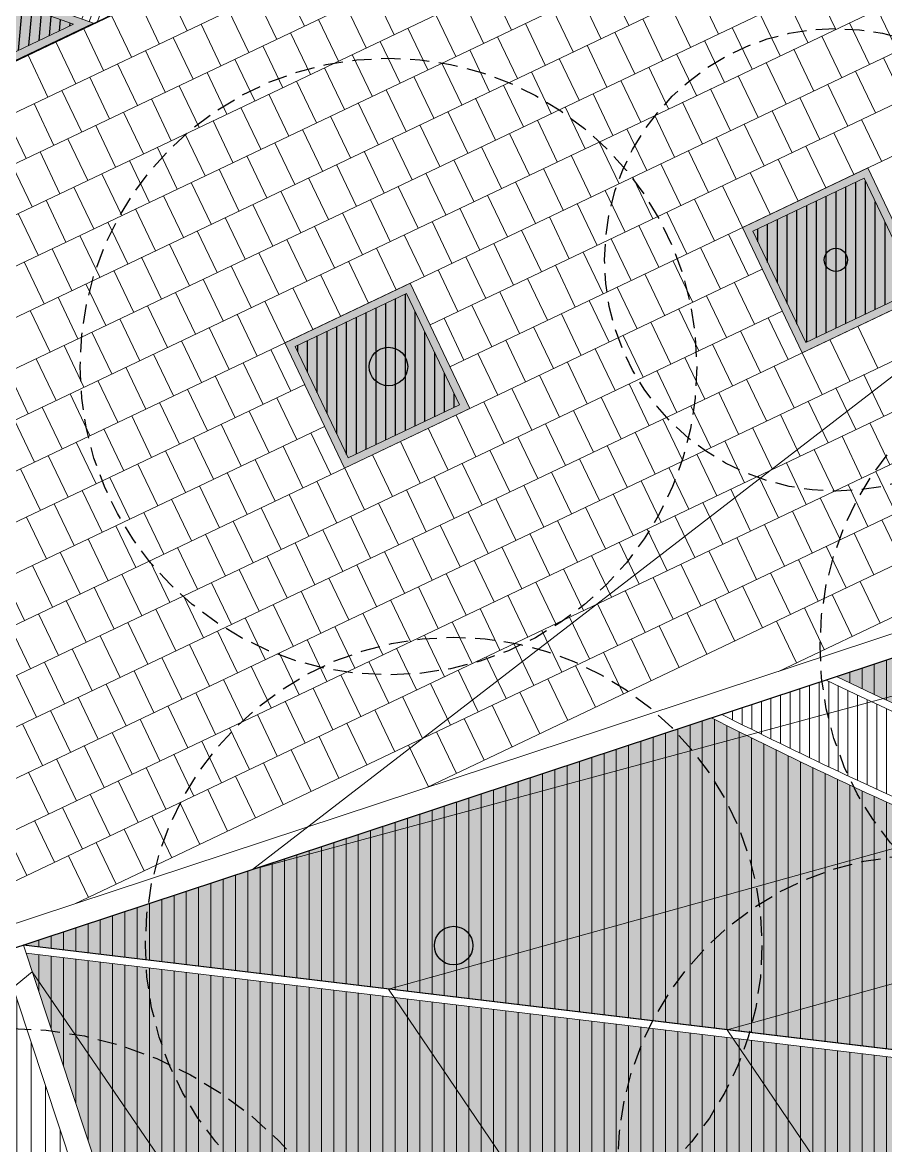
# Model space of a CAD drawing. Header units: metres. Extents: x 678805 to 1359287, y 2747329 to 5497370.
# Drawn here: x 679635.6 to 679646.79, y 2748663.61 to 2748678.18 of the extents above; entities that cross this region are included whole.
import ezdxf
from ezdxf.enums import TextEntityAlignment as Align

# ---------------------------------------------------------------- set-up
doc = ezdxf.new("R2010")
doc.units = ezdxf.units.M
doc.linetypes.add('XREF_MON_SFT_TREES$0$HIDDEN', pattern=[0.375, 0.25, -0.125])
for name, color, linetype in [('00_XREF_MON_HSC_PAVEMENT', 7, 'Continuous'), ('00_XREF_TWQ_SFT_TREES', 7, 'Continuous'), ('XREF_MON_GENERAL_LAYOUT$0$02-L-Edge Line Step -10cm', 6, 'Continuous'), ('XREF_MON_GENERAL_LAYOUT$0$02-L-Plan Change', 8, 'Continuous'), ('XREF_MON_HSC_PAVEMENT$0$03-TR-Tree Pit_Green', 74, 'Continuous'), ('XREF_MON_SFT_TREES$0$SL_TREE_CANOPY', 251, 'XREF_MON_SFT_TREES$0$HIDDEN'), ('XREF_MON_SFT_TREES$0$SL_TREE_TRUNK', 251, 'Continuous')]:
    doc.layers.add(name, color=color, linetype=linetype)
for name, color, linetype, true_color in [('02-L-Waterfeatures 01', 7, 'Continuous', 0x4da6ff), ('XREF_MON_HSC_PAVEMENT$0$03-TR-Tree Pit_White', 7, 'Continuous', 0xfcfcfc), ('XREF_MON_SFT_TREES$0$SL_TREE_ACACIA_ETBAICA', 7, 'Continuous', 0x405700), ('XREF_MON_SFT_TREES$0$SL_TREE_ACACIA_GERRARDII', 7, 'Continuous', 0x4c4c00), ('XREF_MON_SFT_TREES$0$SL_TREE_ACACIA_NILOTICA', 7, 'Continuous', 0x264d00), ('XREF_MON_SFT_TREES$0$SL_TREE_ZIZIPHUS_SPINA', 7, 'Continuous', 0xc6d408)]:
    doc.layers.add(name, color=color, linetype=linetype, true_color=true_color)
for name, color, linetype, lineweight in [('XREF_MON_GENERAL_LAYOUT$0$02-L-Level Curves 0.25-0.75m', 33, 'Continuous', 5), ('XREF_MON_GENERAL_LAYOUT$0$02-L-Level Curves 0.50m', 33, 'Continuous', 5), ('XREF_MON_GENERAL_LAYOUT$0$02-L-Material Change', 251, 'Continuous', 5), ('XREF_MON_GENERAL_LAYOUT$0$04-BK-Tree Pit', 6, 'Continuous', 5), ('XREF_MON_HSC_PAVEMENT$0$02-L-B-Flat Bar', 251, 'Continuous', 5), ('XREF_MON_HSC_PAVEMENT$0$03-TR-Pavement_04_Dry Meadow_', 54, 'Continuous', 5), ('XREF_MON_HSC_PAVEMENT$0$04-BK-Tree Pit', 6, 'Continuous', 5)]:
    doc.layers.add(name, color=color, linetype=linetype, lineweight=lineweight)
for name, color, linetype, lineweight, true_color in [('XREF_MON_HSC_PAVEMENT$0$02-L-Joints-Paviment_07_Precast Concrete Blocks 60X40', 7, 'Continuous', 5, 0x999999), ('XREF_MON_HSC_PAVEMENT$0$03-TR-Pavement_01_Compacted Ground', 7, 'Continuous', 5, 0x5a4f30), ('XREF_MON_HSC_PAVEMENT$0$03-TR-Pavement_02_Sealed Gravel', 7, 'Continuous', 5, 0x38321e), ('XREF_MON_HSC_PAVEMENT$0$03-TR-Pavement_04_Dry Meadow_2', 7, 'Continuous', 5, 0xe2c75d), ('XREF_MON_HSC_PAVEMENT$0$03-TR-Pavement_07_Precast Concrete Blocks 20X10', 7, 'Continuous', 5, 0x999999), ('XREF_MON_HSC_PAVEMENT$0$03-TR-Pavement_07_Precast Concrete Blocks 60X40', 7, 'Continuous', 5, 0x999999)]:
    doc.layers.add(name, color=color, linetype=linetype, lineweight=lineweight, true_color=true_color)
doc.layers.get('XREF_MON_SFT_TREES$0$SL_TREE_ACACIA_ETBAICA').off()
doc.layers.get('XREF_MON_SFT_TREES$0$SL_TREE_ACACIA_GERRARDII').off()
doc.layers.get('XREF_MON_SFT_TREES$0$SL_TREE_ACACIA_NILOTICA').off()
doc.layers.get('XREF_MON_SFT_TREES$0$SL_TREE_ZIZIPHUS_SPINA').off()
doc.styles.add('XREF_MON_GENERAL_LAYOUT$0$Standard', font='arial.ttf')

# ---------------------------------------------------------------- blocks, each defined once
blk = doc.blocks.new('XREF_MON_SFT_TREES$0$Ziziphus_spina_christi')
h = blk.add_hatch()
h.set_pattern_fill('ANSI31', color=256, scale=0.1)
edge = h.paths.add_edge_path()
edge.add_arc((0, 0), 5, 0, 360)
at = {"layer": 'XREF_MON_SFT_TREES$0$SL_TREE_TRUNK'}
h = blk.add_hatch(color=256, dxfattribs=at)
h.dxf.hatch_style = 1
edge = h.paths.add_edge_path()
edge.add_arc((0, 0), 0.25, 0, 360)
at = {"layer": 'XREF_MON_SFT_TREES$0$SL_TREE_CANOPY', "linetype": 'XREF_MON_SFT_TREES$0$HIDDEN'}
blk.add_circle((0, 0), 5, dxfattribs=at)
at = {"layer": 'XREF_MON_SFT_TREES$0$SL_TREE_TRUNK'}
blk.add_circle((0, 0), 0.25, dxfattribs=at)
blk = doc.blocks.new('XREF_MON_SFT_TREES$0$Acacia_nilotica')
h = blk.add_hatch()
h.set_pattern_fill('ANSI31', color=256, scale=0.1)
edge = h.paths.add_edge_path()
edge.add_arc((0, 0), 4, 0, 360)
at = {"layer": 'XREF_MON_SFT_TREES$0$SL_TREE_TRUNK'}
h = blk.add_hatch(color=256, dxfattribs=at)
h.dxf.hatch_style = 1
edge = h.paths.add_edge_path()
edge.add_arc((0, 0), 0.25, 0, 360)
at = {"layer": 'XREF_MON_SFT_TREES$0$SL_TREE_CANOPY', "linetype": 'XREF_MON_SFT_TREES$0$HIDDEN'}
blk.add_circle((0, 0), 4, dxfattribs=at)
at = {"layer": 'XREF_MON_SFT_TREES$0$SL_TREE_TRUNK'}
blk.add_circle((0, 0), 0.25, dxfattribs=at)
blk = doc.blocks.new('XREF_MON_SFT_TREES$0$Acacia_gerrardii')
h = blk.add_hatch()
h.set_pattern_fill('ANSI31', color=256, scale=0.1, style=0)
edge = h.paths.add_edge_path()
edge.add_ellipse((-0.079, 0.137), major_axis=(-2.334, 2.546), ratio=0.760082, start_angle=0, end_angle=360)
at = {"layer": 'XREF_MON_SFT_TREES$0$SL_TREE_TRUNK'}
h = blk.add_hatch(color=256, dxfattribs=at)
h.dxf.hatch_style = 1
edge = h.paths.add_edge_path()
edge.add_arc((0, 0), 0.15, -7.3549, 352.6451)
at = {"layer": 'XREF_MON_SFT_TREES$0$SL_TREE_CANOPY'}
blk.add_ellipse((-0.079, 0.137), major_axis=(-2.334, 2.546), ratio=0.760082, dxfattribs=at)
at = {"layer": 'XREF_MON_SFT_TREES$0$SL_TREE_TRUNK'}
blk.add_circle((0, 0), 0.15, dxfattribs=at)
blk.add_circle((0, 0), 0.15, dxfattribs=at)
blk = doc.blocks.new('XREF_MON_SFT_TREES$0$Acacia etbaica')
h = blk.add_hatch()
h.set_pattern_fill('ANSI31', color=256, scale=0.1)
edge = h.paths.add_edge_path()
edge.add_arc((0, 0), 3, 0, 360)
at = {"layer": 'XREF_MON_SFT_TREES$0$SL_TREE_TRUNK'}
h = blk.add_hatch(color=256, dxfattribs=at)
h.dxf.hatch_style = 1
edge = h.paths.add_edge_path()
edge.add_arc((0, 0), 0.15, 286.4511, 569.1271)
edge.add_arc((0, 0), 0.15, 209.1271, 286.4511)
at = {"layer": 'XREF_MON_SFT_TREES$0$SL_TREE_CANOPY'}
blk.add_circle((0, 0), 3, dxfattribs=at)
at = {"layer": 'XREF_MON_SFT_TREES$0$SL_TREE_TRUNK'}
blk.add_circle((0, 0), 0.15, dxfattribs=at)
blk.add_circle((0, 0), 0.15, dxfattribs=at)
blk = doc.blocks.new('XREF_MON_SFT_TREES$0$Acacia Nilotica D')
h = blk.add_hatch()
h.set_pattern_fill('ANSI31', color=256, scale=0.1)
edge = h.paths.add_edge_path()
edge.add_arc((0, 0), 4, -0.0001, 359.9999)
at = {"layer": 'XREF_MON_SFT_TREES$0$SL_TREE_TRUNK'}
h = blk.add_hatch(color=256, dxfattribs=at)
h.dxf.hatch_style = 1
edge = h.paths.add_edge_path()
edge.add_arc((0, 0), 0.25, 0, 360)
at = {"layer": 'XREF_MON_SFT_TREES$0$SL_TREE_CANOPY', "linetype": 'XREF_MON_SFT_TREES$0$HIDDEN'}
blk.add_circle((0, 0), 4, dxfattribs=at)
at = {"layer": 'XREF_MON_SFT_TREES$0$SL_TREE_TRUNK'}
blk.add_circle((0, 0), 0.25, dxfattribs=at)
blk = doc.blocks.new('XREF_MON_SFT_TREES')
at = {"layer": 'XREF_MON_SFT_TREES$0$SL_TREE_ACACIA_ETBAICA', "rotation": 25.44812939262281}
blk.add_blockref('XREF_MON_SFT_TREES$0$Acacia etbaica', (679646.149, 2748675.101), dxfattribs=at)
at = {"layer": 'XREF_MON_SFT_TREES$0$SL_TREE_ACACIA_GERRARDII', "rotation": 25.44812939262281}
blk.add_blockref('XREF_MON_SFT_TREES$0$Acacia_gerrardii', (679643.942, 2748659.583), dxfattribs=at)
at = {"layer": 'XREF_MON_SFT_TREES$0$SL_TREE_ACACIA_NILOTICA'}
for name, p, rotation in [('XREF_MON_SFT_TREES$0$Acacia_nilotica', (679640.345, 2748673.717), 25.44812939262281), ('XREF_MON_SFT_TREES$0$Acacia Nilotica D', (679649.944, 2748670.083), 25.44819483249446), ('XREF_MON_SFT_TREES$0$Acacia Nilotica D', (679641.191, 2748666.207), 25.44819483249446), ('XREF_MON_SFT_TREES$0$Acacia Nilotica D', (679647.32, 2748663.382), 25.44819483249446)]:
    blk.add_blockref(name, p, dxfattribs=dict(at, rotation=rotation))
at = {"layer": 'XREF_MON_SFT_TREES$0$SL_TREE_ZIZIPHUS_SPINA', "rotation": 25.44812939262281}
blk.add_blockref('XREF_MON_SFT_TREES$0$Ziziphus_spina_christi', (679635.392, 2748660.136), dxfattribs=at)
blk = doc.blocks.new('XREF_MON_HSC_PAVEMENT$0$Escocell Quadrat')
at = {"layer": 'XREF_MON_HSC_PAVEMENT$0$03-TR-Tree Pit_Green'}
h = blk.add_hatch(dxfattribs=at)
h.set_pattern_fill('ANSI31', color=256, scale=0.04, angle=19.5514)
h.set_pattern_definition([(64.551379247, (-1794786.01457, -2189831.7944), (-0.114677314033, 0.0545720958565), [])])
h.paths.add_polyline_path([(-1.159, 0.359), (-2.759, 0.359), (-2.759, -1.241), (-1.159, -1.241)])
at = {"layer": 'XREF_MON_HSC_PAVEMENT$0$03-TR-Tree Pit_White'}
h = blk.add_hatch(color=256, dxfattribs=at)
h.dxf.hatch_style = 1
h.paths.add_polyline_path([(-2.859, 0.459), (-1.059, 0.459), (-1.059, -1.341), (-2.859, -1.341)])
at = {"ltscale": 0.3}
blk.add_lwpolyline([(-2.759, -1.241), (-1.159, -1.241), (-1.159, 0.359), (-2.759, 0.359)], close=True, dxfattribs=at)
blk = doc.blocks.new('XREF_MON_HSC_PAVEMENT$0$Alcorque Parking 8m2')
at = {"layer": 'XREF_MON_HSC_PAVEMENT$0$03-TR-Tree Pit_Green', "ltscale": 0.3}
h = blk.add_hatch(dxfattribs=at)
h.set_pattern_fill('ANSI31', color=256, scale=0.04, angle=40)
h.set_pattern_definition([(85, (-679726.04474, -2748720.75428), (-0.1265167266577, 0.011068779329), [])])
h.paths.add_polyline_path([(-1.079, -0.384), (2.316, 1.231), (-0.189, 2.121)])
at = {"layer": 'XREF_MON_HSC_PAVEMENT$0$03-TR-Tree Pit_White'}
h = blk.add_hatch(color=256, dxfattribs=at)
h.dxf.hatch_style = 1
h.paths.add_polyline_path([(-1.254, -0.578), (2.577, 1.245), (-0.25, 2.249)])
blk = doc.blocks.new('XREF_MON_HSC_PAVEMENT')
at = {"layer": 'XREF_MON_HSC_PAVEMENT$0$03-TR-Pavement_01_Compacted Ground', "linetype": 'Continuous'}
h = blk.add_hatch(dxfattribs=at)
h.set_pattern_fill('ANSI31', color=256, scale=0.059, angle=45)
h.set_pattern_definition([(90, (652974.11672, 2717198.73223), (-0.187325, 0), [])])
h.paths.add_polyline_path([(679627.965, 2748648.126), (679619.306, 2748644.028), (679624.438, 2748633.281), (679643.219, 2748642.218), (679635.325, 2748666.118), (679612.376, 2748658.539), (679613.109, 2748657.004), (679621.777, 2748661.129)])
h.paths.add_polyline_path([(679643.184, 2748627.108), (679645.247, 2748622.773), (679640.913, 2748620.711), (679638.85, 2748625.045)])
h.paths.add_polyline_path([(679649.344, 2748581.128), (679662.013, 2748585.317), (679645.021, 2748636.762), (679626.168, 2748629.658)])
at = {"layer": 'XREF_MON_HSC_PAVEMENT$0$03-TR-Pavement_02_Sealed Gravel', "linetype": 'Continuous'}
h = blk.add_hatch(dxfattribs=at)
h.set_pattern_fill('ANSI31', color=256, scale=0.0393, angle=45)
h.set_pattern_definition([(90, (652974.11672, 2717198.73223), (-0.1247775, 0), [])])
h.paths.add_polyline_path([(679646.022, 2748669.651), (679644.67, 2748669.205, 0.014425), (679647.712, 2748667.774, -0.116155), (679651.949, 2748664.248), (679653.28, 2748664.088, 0.054441), (679651.496, 2748666.282, 0.031969), (679658.656, 2748664.247, 0.148792), (679676.703, 2748665.737, 0.107994), (679674.51, 2748661.536), (679675.514, 2748661.415, -0.179773), (679679.696, 2748667.073), (679679.366, 2748668.069, -0.177292), (679658.868, 2748665.224, -0.059518)])
h.paths.add_polyline_path([(679653.35, 2748663.979), (679652.032, 2748664.137, -0.131963), (679654.297, 2748658.324), (679655.292, 2748658.425, 0.114406)])
h.paths.add_polyline_path([(679681.787, 2748660.56), (679680.096, 2748660.763), (679675.122, 2748658.396, -0.073267), (679675.487, 2748661.318), (679674.484, 2748661.438, 0.078353), (679674.136, 2748657.998), (679674.14, 2748657.929), (679643.207, 2748643.209), (679643.492, 2748642.348)])
h.paths.add_polyline_path([(679698.469, 2748673.191), (679711.922, 2748670.549), (679713.857, 2748671.188), (679698.662, 2748674.173, 0.213675), (679683.401, 2748670.647, -0.03898), (679679.456, 2748668.117), (679679.783, 2748667.129, -0.015466), (679680.319, 2748667.449, 0.035399), (679684.004, 2748669.849, -0.213675)])
at = {"layer": 'XREF_MON_HSC_PAVEMENT$0$03-TR-Pavement_04_Dry Meadow_', "linetype": 'Continuous'}
h = blk.add_hatch(dxfattribs=at)
h.set_pattern_fill('ANSI31', color=256, scale=0.0502, angle=45)
h.paths.add_polyline_path([(679675.614, 2748679.424), (679646.159, 2748669.696, 0.059065), (679658.889, 2748665.322, 0.177439), (679679.335, 2748668.166)])
h.paths.add_polyline_path([(679647.67, 2748667.684, -0.01484), (679644.536, 2748669.16), (679635.61, 2748666.212), (679651.811, 2748664.265, 0.114052)])
h.paths.add_polyline_path([(679651.867, 2748666.046, -0.047808), (679653.409, 2748664.072), (679674.409, 2748661.548, -0.099799), (679676.389, 2748665.507, -0.145707), (679658.635, 2748664.149, -0.03013)])
h.paths.add_polyline_path([(679679.911, 2748660.786), (679675.587, 2748661.306, 0.069752), (679675.219, 2748658.553)])
h.paths.add_polyline_path([(679679.728, 2748666.975, 0.178669), (679675.615, 2748661.403), (679681.816, 2748660.657)])
h.paths.add_polyline_path([(679711.728, 2748670.485), (679698.45, 2748673.093, 0.213675), (679684.065, 2748669.77, -0.035399), (679680.368, 2748667.362, 0.016103), (679679.815, 2748667.031), (679681.925, 2748660.644), (679681.956, 2748660.641), (679682.052, 2748660.686)])
h.paths.add_polyline_path([(679674.037, 2748657.991), (679674.037, 2748657.992, -0.078042), (679674.383, 2748661.45), (679653.478, 2748663.963, -0.114782), (679655.401, 2748658.336), (679654.208, 2748658.215, 0.136089), (679651.895, 2748664.154), (679635.645, 2748666.107), (679643.176, 2748643.305)])
at = {"layer": 'XREF_MON_HSC_PAVEMENT$0$03-TR-Pavement_04_Dry Meadow_2', "ltscale": 2, "transparency": 33554687}
h = blk.add_hatch(dxfattribs=at)
h.set_pattern_fill('AR-CONC', color=256, scale=0.0067, angle=290)
h.paths.add_polyline_path([(679675.614, 2748679.424), (679646.159, 2748669.696, 0.059065), (679658.889, 2748665.322, 0.177439), (679679.335, 2748668.166)])
h.paths.add_polyline_path([(679647.67, 2748667.684, -0.01484), (679644.536, 2748669.16), (679635.61, 2748666.212), (679651.811, 2748664.265, 0.114052)])
h.paths.add_polyline_path([(679651.867, 2748666.046, -0.047808), (679653.409, 2748664.072), (679674.409, 2748661.548, -0.099799), (679676.389, 2748665.507, -0.145707), (679658.635, 2748664.149, -0.03013)])
h.paths.add_polyline_path([(679679.911, 2748660.786), (679675.587, 2748661.306, 0.069752), (679675.219, 2748658.553)])
h.paths.add_polyline_path([(679679.728, 2748666.975, 0.178669), (679675.615, 2748661.403), (679681.816, 2748660.657)])
edge = h.paths.add_edge_path()
edge.add_arc((679694.439, 2748672.417), 3, -193.1437, 16.6989, ccw=False)
edge.add_arc((679694.968, 2748655.369), 18.063, 82.5424, 101.0129, ccw=False)
edge = h.paths.add_edge_path()
edge.add_line((679711.728, 2748670.485), (679698.45, 2748673.093))
edge.add_arc((679694.968, 2748655.369), 18.063, 78.887, 82.5422)
edge.add_arc((679694.968, 2748655.369), 18.063, 82.5422, 127.1322)
edge.add_arc((679665.231, 2748694.644), 31.2, 299.0226, 307.1322, ccw=False)
edge.add_arc((679685.219, 2748658.617), 10, 119.0226, 122.7128)
edge.add_line((679679.815, 2748667.031), (679681.925, 2748660.644))
edge.add_line((679681.925, 2748660.644), (679681.956, 2748660.641))
edge.add_line((679681.956, 2748660.641), (679682.052, 2748660.686))
edge.add_line((679682.052, 2748660.686), (679711.728, 2748670.485))
edge = h.paths.add_edge_path()
edge.add_arc((679652.332, 2748655.963), 3, 51.5648, 408.9175)
edge.add_line((679654.304, 2748658.225), (679655.401, 2748658.336))
edge.add_arc((679642.344, 2748657.015), 13.125, 5.776, 31.9675)
edge.add_line((679653.478, 2748663.963), (679674.383, 2748661.45))
edge.add_arc((679685.219, 2748658.617), 11.2, 165.3481, 183.198)
edge.add_line((679674.037, 2748657.992), (679674.037, 2748657.991))
edge.add_line((679674.037, 2748657.991), (679665.606, 2748653.979))
edge.add_line((679665.606, 2748653.979), (679665.082, 2748655.079))
edge.add_arc((679667.076, 2748655.867), 2.144, 149.0823, 201.5723, ccw=False)
edge.add_arc((679662.639, 2748658.469), 3, 330.0033, 621.2779)
edge.add_arc((679661.859, 2748653.384), 2.144, 29.3291, 81.2779, ccw=False)
edge.add_line((679663.728, 2748654.434), (679664.251, 2748653.334))
edge.add_line((679664.251, 2748653.334), (679643.176, 2748643.305))
edge.add_line((679643.176, 2748643.305), (679635.645, 2748666.107))
edge.add_line((679635.645, 2748666.107), (679651.895, 2748664.154))
edge.add_arc((679642.344, 2748657.015), 11.925, 6.2513, 36.775, ccw=False)
at = {"layer": 'XREF_MON_HSC_PAVEMENT$0$03-TR-Pavement_07_Precast Concrete Blocks 20X10'}
h = blk.add_hatch(dxfattribs=at)
h.set_pattern_fill('ANSI31', color=256, scale=0.0315, angle=25.5)
h.set_pattern_definition([(70.5, (0, 0), (-0.094275932128, 0.033384858509), [])])
h.paths.add_polyline_path([(679608.734, 2748671.996), (679610.533, 2748668.217), (679613.436, 2748667.186), (679617.336, 2748669.041), (679618.34, 2748671.868), (679621.167, 2748670.864), (679625.012, 2748672.694), (679626.016, 2748675.521), (679628.843, 2748674.517), (679632.688, 2748676.347), (679633.692, 2748679.174), (679636.52, 2748678.17), (679640.357, 2748679.996), (679641.368, 2748682.826), (679644.195, 2748681.823), (679648.039, 2748683.652), (679649.01, 2748686.385), (679649.043, 2748686.478), (679651.87, 2748685.474), (679655.715, 2748687.304), (679656.718, 2748690.131), (679659.546, 2748689.127), (679663.39, 2748690.957), (679664.394, 2748693.783), (679667.221, 2748692.78), (679671.065, 2748694.609), (679672.035, 2748697.341), (679674.896, 2748696.432), (679678.74, 2748698.261), (679679.745, 2748701.088), (679682.572, 2748700.084), (679686.415, 2748701.913), (679687.445, 2748704.817), (679685.646, 2748708.596)])
at = {"layer": 'XREF_MON_HSC_PAVEMENT$0$02-L-B-Flat Bar'}
blk.add_lwpolyline([(679613.436, 2748667.186), (679686.413, 2748701.912)], dxfattribs=at)
at = {"layer": 'XREF_MON_HSC_PAVEMENT$0$02-L-Joints-Paviment_07_Precast Concrete Blocks 60X40'}
for points in [[(679638.997, 2748678.674), (679639.256, 2748678.133)], [(679643.204, 2748678.683), (679643.463, 2748678.142)], [(679637.475, 2748678.614), (679637.733, 2748678.073)], [(679640.159, 2748678.563), (679640.418, 2748678.021)], [(679641.682, 2748678.623), (679641.94, 2748678.081)], [(679644.366, 2748678.571), (679644.625, 2748678.03)], [(679645.889, 2748678.631), (679646.147, 2748678.09)], [(679637.114, 2748678.442), (679637.372, 2748677.901)], [(679638.636, 2748678.503), (679638.895, 2748677.961)], [(679639.798, 2748678.391), (679640.056, 2748677.849)], [(679641.321, 2748678.451), (679641.579, 2748677.91)], [(679642.843, 2748678.511), (679643.102, 2748677.97)], [(679644.005, 2748678.399), (679644.263, 2748677.858)], [(679645.528, 2748678.46), (679645.786, 2748677.918)], [(679636.752, 2748678.271), (679637.011, 2748677.729)], [(679638.275, 2748678.331), (679638.534, 2748677.789)], [(679640.959, 2748678.279), (679641.218, 2748677.738)], [(679642.482, 2748678.339), (679642.741, 2748677.798)], [(679643.644, 2748678.228), (679643.902, 2748677.686)], [(679645.166, 2748678.288), (679645.425, 2748677.746)], [(679646.689, 2748678.348), (679646.948, 2748677.806)], [(679636.391, 2748678.099), (679636.65, 2748677.557)], [(679637.914, 2748678.159), (679638.172, 2748677.617)], [(679639.437, 2748678.219), (679639.695, 2748677.678)], [(679640.598, 2748678.107), (679640.857, 2748677.566)], [(679642.121, 2748678.167), (679642.379, 2748677.626)], [(679644.805, 2748678.116), (679645.064, 2748677.574)], [(679646.328, 2748678.176), (679646.586, 2748677.634)], [(679637.553, 2748677.987), (679637.811, 2748677.446)], [(679639.075, 2748678.047), (679639.334, 2748677.506)], [(679640.237, 2748677.935), (679640.496, 2748677.394)], [(679641.76, 2748677.995), (679642.018, 2748677.454)], [(679643.282, 2748678.056), (679643.541, 2748677.514)], [(679644.444, 2748677.944), (679644.703, 2748677.402)], [(679645.967, 2748678.004), (679646.225, 2748677.463)], [(679636.03, 2748677.927), (679636.289, 2748677.385)], [(679637.192, 2748677.815), (679637.45, 2748677.274)], [(679638.714, 2748677.875), (679638.973, 2748677.334)], [(679641.399, 2748677.824), (679641.657, 2748677.282)], [(679642.921, 2748677.884), (679643.18, 2748677.342)], [(679645.606, 2748677.832), (679645.864, 2748677.291)], [(679635.669, 2748677.755), (679635.927, 2748677.213)], [(679636.83, 2748677.643), (679637.089, 2748677.102)], [(679638.353, 2748677.703), (679638.612, 2748677.162)], [(679639.876, 2748677.763), (679640.134, 2748677.222)], [(679641.037, 2748677.652), (679641.296, 2748677.11)], [(679642.56, 2748677.712), (679642.819, 2748677.17)], [(679644.083, 2748677.772), (679644.341, 2748677.231)], [(679645.244, 2748677.66), (679645.503, 2748677.119)], [(679646.767, 2748677.72), (679647.026, 2748677.179)], [(679637.992, 2748677.531), (679638.25, 2748676.99)], [(679639.515, 2748677.592), (679639.773, 2748677.05)], [(679642.199, 2748677.54), (679642.457, 2748676.999)], [(679643.722, 2748677.6), (679643.98, 2748677.059)], [(679646.406, 2748677.549), (679646.664, 2748677.007)], [(679636.469, 2748677.471), (679636.728, 2748676.93)], [(679637.631, 2748677.36), (679637.889, 2748676.818)], [(679639.153, 2748677.42), (679639.412, 2748676.878)], [(679640.676, 2748677.48), (679640.935, 2748676.938)], [(679641.838, 2748677.368), (679642.096, 2748676.827)], [(679643.36, 2748677.428), (679643.619, 2748676.887)], [(679644.883, 2748677.488), (679645.142, 2748676.947)], [(679646.045, 2748677.377), (679646.303, 2748676.835)], [(679636.108, 2748677.299), (679636.367, 2748676.758)], [(679638.792, 2748677.248), (679639.051, 2748676.706)], [(679640.315, 2748677.308), (679640.574, 2748676.767)], [(679642.999, 2748677.256), (679643.258, 2748676.715)], [(679644.522, 2748677.317), (679644.781, 2748676.775)], [(679645.683, 2748677.205), (679645.942, 2748676.663)], [(679635.747, 2748677.128), (679636.005, 2748676.586)], [(679637.27, 2748677.188), (679637.528, 2748676.646)], [(679638.431, 2748677.076), (679638.69, 2748676.535)], [(679639.954, 2748677.136), (679640.212, 2748676.595)], [(679641.476, 2748677.196), (679641.735, 2748676.655)], [(679642.638, 2748677.085), (679642.897, 2748676.543)], [(679644.161, 2748677.145), (679644.419, 2748676.603)], [(679635.386, 2748676.956), (679635.644, 2748676.414)], [(679636.908, 2748677.016), (679637.167, 2748676.474)], [(679639.593, 2748676.964), (679639.851, 2748676.423)], [(679641.115, 2748677.024), (679641.374, 2748676.483)], [(679643.8, 2748676.973), (679644.058, 2748676.431)], [(679645.322, 2748677.033), (679645.581, 2748676.491)], [(679646.484, 2748676.921), (679646.742, 2748676.38)], [(679636.547, 2748676.844), (679636.806, 2748676.303)], [(679638.07, 2748676.904), (679638.328, 2748676.363)], [(679639.231, 2748676.792), (679639.49, 2748676.251)], [(679640.754, 2748676.852), (679641.013, 2748676.311)], [(679642.277, 2748676.913), (679642.535, 2748676.371)], [(679643.438, 2748676.801), (679643.697, 2748676.259)], [(679644.961, 2748676.861), (679645.22, 2748676.32)], [(679636.186, 2748676.672), (679636.444, 2748676.131)], [(679637.709, 2748676.732), (679637.967, 2748676.191)], [(679640.393, 2748676.681), (679640.651, 2748676.139)], [(679641.916, 2748676.741), (679642.174, 2748676.199)], [(679643.077, 2748676.629), (679643.336, 2748676.088)], [(679644.6, 2748676.689), (679644.858, 2748676.148)], [(679646.123, 2748676.749), (679646.381, 2748676.208)], [(679635.825, 2748676.5), (679636.083, 2748675.959)], [(679637.347, 2748676.56), (679637.606, 2748676.019)], [(679638.87, 2748676.62), (679639.129, 2748676.079)], [(679640.032, 2748676.509), (679640.29, 2748675.967)], [(679641.554, 2748676.569), (679641.813, 2748676.027)], [(679644.239, 2748676.517), (679644.497, 2748675.976)], [(679645.761, 2748676.577), (679646.02, 2748676.036)], [(679636.986, 2748676.388), (679637.245, 2748675.847)], [(679638.509, 2748676.449), (679638.768, 2748675.907)], [(679639.671, 2748676.337), (679639.929, 2748675.795)], [(679641.193, 2748676.397), (679641.452, 2748675.856)], [(679642.716, 2748676.457), (679642.975, 2748675.916)], [(679643.878, 2748676.345), (679644.136, 2748675.804)], [(679645.4, 2748676.406), (679645.659, 2748675.864)], [(679635.464, 2748676.328), (679635.722, 2748675.787)], [(679636.625, 2748676.217), (679636.884, 2748675.675)], [(679638.148, 2748676.277), (679638.406, 2748675.735)], [(679640.832, 2748676.225), (679641.091, 2748675.684)], [(679642.355, 2748676.285), (679642.613, 2748675.744)], [(679645.039, 2748676.234), (679645.298, 2748675.692)], [(679636.264, 2748676.045), (679636.522, 2748675.503)], [(679637.787, 2748676.105), (679638.045, 2748675.563)], [(679639.309, 2748676.165), (679639.568, 2748675.624)], [(679640.471, 2748676.053), (679640.729, 2748675.512)], [(679641.994, 2748676.113), (679642.252, 2748675.572)], [(679643.516, 2748676.174), (679643.775, 2748675.632)], [(679644.678, 2748676.062), (679644.936, 2748675.52)], [(679637.425, 2748675.933), (679637.684, 2748675.392)], [(679638.948, 2748675.993), (679639.207, 2748675.452)], [(679641.632, 2748675.941), (679641.891, 2748675.4)], [(679643.155, 2748676.002), (679643.414, 2748675.46)], [(679635.903, 2748675.873), (679636.161, 2748675.331)], [(679637.064, 2748675.761), (679637.323, 2748675.22)], [(679638.587, 2748675.821), (679638.846, 2748675.28)], [(679640.11, 2748675.881), (679640.368, 2748675.34)], [(679641.271, 2748675.77), (679641.53, 2748675.228)], [(679642.794, 2748675.83), (679643.053, 2748675.288)], [(679644.317, 2748675.89), (679644.575, 2748675.348)], [(679635.542, 2748675.701), (679635.8, 2748675.16)], [(679638.226, 2748675.649), (679638.484, 2748675.108)], [(679639.749, 2748675.709), (679640.007, 2748675.168)], [(679642.433, 2748675.658), (679642.691, 2748675.116)], [(679643.956, 2748675.718), (679644.214, 2748675.177)], [(679636.703, 2748675.589), (679636.962, 2748675.048)], [(679637.865, 2748675.477), (679638.123, 2748674.936)], [(679639.387, 2748675.538), (679639.646, 2748674.996)], [(679640.91, 2748675.598), (679641.169, 2748675.056)], [(679642.072, 2748675.486), (679642.33, 2748674.945)], [(679643.594, 2748675.546), (679643.853, 2748675.005)], [(679636.342, 2748675.417), (679636.6, 2748674.876)], [(679639.026, 2748675.366), (679639.285, 2748674.824)], [(679640.549, 2748675.426), (679640.807, 2748674.884)], [(679641.71, 2748675.314), (679641.969, 2748674.773)], [(679643.233, 2748675.374), (679643.492, 2748674.833)], [(679644.756, 2748675.434), (679645.014, 2748674.893)], [(679635.981, 2748675.245), (679636.239, 2748674.704)], [(679637.503, 2748675.306), (679637.762, 2748674.764)], [(679638.665, 2748675.194), (679638.924, 2748674.652)], [(679640.188, 2748675.254), (679640.446, 2748674.713)], [(679642.872, 2748675.202), (679643.13, 2748674.661)], [(679644.395, 2748675.263), (679644.653, 2748674.721)], [(679635.619, 2748675.074), (679635.878, 2748674.532)], [(679637.142, 2748675.134), (679637.401, 2748674.592)], [(679638.304, 2748675.022), (679638.562, 2748674.481)], [(679639.826, 2748675.082), (679640.085, 2748674.541)], [(679641.349, 2748675.142), (679641.608, 2748674.601)], [(679642.511, 2748675.031), (679642.769, 2748674.489)], [(679644.033, 2748675.091), (679644.292, 2748674.549)], [(679636.781, 2748674.962), (679637.04, 2748674.42)], [(679639.465, 2748674.91), (679639.724, 2748674.369)], [(679640.988, 2748674.97), (679641.247, 2748674.429)], [(679643.672, 2748674.919), (679643.931, 2748674.377)], [(679636.42, 2748674.79), (679636.678, 2748674.249)], [(679637.943, 2748674.85), (679638.201, 2748674.309)], [(679639.104, 2748674.738), (679639.363, 2748674.197)], [(679642.15, 2748674.859), (679642.408, 2748674.317)], [(679643.311, 2748674.747), (679643.57, 2748674.205)], [(679644.834, 2748674.807), (679645.092, 2748674.266)], [(679636.059, 2748674.618), (679636.317, 2748674.077)], [(679637.581, 2748674.678), (679637.84, 2748674.137)], [(679641.788, 2748674.687), (679642.047, 2748674.145)], [(679644.473, 2748674.635), (679644.731, 2748674.094)], [(679635.697, 2748674.446), (679635.956, 2748673.905)], [(679637.22, 2748674.506), (679637.479, 2748673.965)], [(679638.743, 2748674.566), (679639.001, 2748674.025)], [(679641.427, 2748674.515), (679641.686, 2748673.973)], [(679642.95, 2748674.575), (679643.208, 2748674.034)], [(679644.111, 2748674.463), (679644.37, 2748673.922)], [(679636.859, 2748674.334), (679637.118, 2748673.793)], [(679638.382, 2748674.395), (679638.64, 2748673.853)], [(679641.066, 2748674.343), (679641.325, 2748673.802)], [(679642.589, 2748674.403), (679642.847, 2748673.862)], [(679643.75, 2748674.291), (679644.009, 2748673.75)], [(679645.273, 2748674.351), (679645.532, 2748673.81)], [(679636.498, 2748674.163), (679636.756, 2748673.621)], [(679638.021, 2748674.223), (679638.279, 2748673.681)], [(679642.228, 2748674.231), (679642.486, 2748673.69)], [(679644.912, 2748674.179), (679645.171, 2748673.638)], [(679646.435, 2748674.239), (679646.693, 2748673.698)], [(679637.659, 2748674.051), (679637.918, 2748673.509)], [(679641.866, 2748674.059), (679642.125, 2748673.518)], [(679643.389, 2748674.12), (679643.648, 2748673.578)], [(679644.551, 2748674.007), (679644.809, 2748673.466)], [(679646.073, 2748674.068), (679646.332, 2748673.526)], [(679636.137, 2748673.991), (679636.395, 2748673.449)], [(679637.298, 2748673.879), (679637.557, 2748673.338)], [(679638.821, 2748673.939), (679639.079, 2748673.398)], [(679641.505, 2748673.888), (679641.764, 2748673.346)], [(679643.028, 2748673.948), (679643.286, 2748673.406)], [(679645.712, 2748673.896), (679645.971, 2748673.354)], [(679635.775, 2748673.819), (679636.034, 2748673.277)], [(679638.46, 2748673.767), (679638.718, 2748673.226)], [(679642.667, 2748673.776), (679642.925, 2748673.234)], [(679644.19, 2748673.836), (679644.448, 2748673.294)], [(679645.351, 2748673.724), (679645.61, 2748673.182)], [(679635.414, 2748673.647), (679635.673, 2748673.106)], [(679636.937, 2748673.707), (679637.196, 2748673.166)], [(679638.098, 2748673.595), (679638.357, 2748673.054)], [(679642.305, 2748673.604), (679642.564, 2748673.062)], [(679643.828, 2748673.664), (679644.087, 2748673.122)], [(679646.513, 2748673.612), (679646.771, 2748673.071)], [(679636.576, 2748673.535), (679636.834, 2748672.994)], [(679637.737, 2748673.423), (679637.996, 2748672.882)], [(679641.944, 2748673.432), (679642.203, 2748672.891)], [(679643.467, 2748673.492), (679643.726, 2748672.95)], [(679644.99, 2748673.552), (679645.248, 2748673.011)], [(679646.151, 2748673.44), (679646.41, 2748672.899)], [(679636.215, 2748673.363), (679636.473, 2748672.822)], [(679638.899, 2748673.312), (679639.157, 2748672.77)], [(679643.106, 2748673.32), (679643.365, 2748672.779)], [(679644.629, 2748673.38), (679644.887, 2748672.839)], [(679635.853, 2748673.191), (679636.112, 2748672.65)], [(679637.376, 2748673.252), (679637.635, 2748672.71)], [(679638.538, 2748673.14), (679638.796, 2748672.598)], [(679641.583, 2748673.26), (679641.842, 2748672.719)], [(679642.745, 2748673.148), (679643.003, 2748672.607)], [(679644.268, 2748673.208), (679644.526, 2748672.667)], [(679645.79, 2748673.268), (679646.049, 2748672.727)], [(679635.492, 2748673.02), (679635.751, 2748672.478)], [(679637.015, 2748673.08), (679637.273, 2748672.538)], [(679641.222, 2748673.088), (679641.48, 2748672.547)], [(679643.906, 2748673.036), (679644.165, 2748672.495)], [(679645.429, 2748673.096), (679645.688, 2748672.555)], [(679646.591, 2748672.985), (679646.849, 2748672.443)], [(679636.654, 2748672.908), (679636.912, 2748672.366)], [(679638.176, 2748672.968), (679638.435, 2748672.427)], [(679639.338, 2748672.856), (679639.597, 2748672.315)], [(679640.861, 2748672.916), (679641.119, 2748672.375)], [(679642.384, 2748672.976), (679642.642, 2748672.435)], [(679643.545, 2748672.864), (679643.804, 2748672.323)], [(679645.068, 2748672.925), (679645.326, 2748672.383)], [(679636.293, 2748672.736), (679636.551, 2748672.195)], [(679637.815, 2748672.796), (679638.074, 2748672.255)], [(679640.5, 2748672.745), (679640.758, 2748672.203)], [(679642.022, 2748672.804), (679642.281, 2748672.263)], [(679643.184, 2748672.693), (679643.443, 2748672.151)], [(679644.707, 2748672.753), (679644.965, 2748672.211)], [(679646.229, 2748672.813), (679646.488, 2748672.271)], [(679635.931, 2748672.564), (679636.19, 2748672.023)], [(679637.454, 2748672.624), (679637.713, 2748672.083)], [(679638.977, 2748672.684), (679639.235, 2748672.143)], [(679640.138, 2748672.573), (679640.397, 2748672.031)], [(679641.661, 2748672.632), (679641.92, 2748672.091)], [(679644.345, 2748672.581), (679644.604, 2748672.039)], [(679645.868, 2748672.641), (679646.127, 2748672.1)], [(679637.093, 2748672.452), (679637.351, 2748671.911)], [(679638.616, 2748672.512), (679638.874, 2748671.971)], [(679639.777, 2748672.401), (679640.036, 2748671.859)], [(679641.3, 2748672.461), (679641.559, 2748671.919)], [(679642.823, 2748672.521), (679643.081, 2748671.979)], [(679643.984, 2748672.409), (679644.243, 2748671.868)], [(679645.507, 2748672.469), (679645.766, 2748671.928)], [(679635.57, 2748672.392), (679635.829, 2748671.851)], [(679636.732, 2748672.28), (679636.99, 2748671.739)], [(679638.254, 2748672.341), (679638.513, 2748671.799)], [(679640.939, 2748672.289), (679641.197, 2748671.747)], [(679642.462, 2748672.349), (679642.72, 2748671.807)], [(679645.146, 2748672.297), (679645.404, 2748671.756)], [(679646.668, 2748672.357), (679646.927, 2748671.816)], [(679636.371, 2748672.109), (679636.629, 2748671.567)], [(679637.893, 2748672.169), (679638.152, 2748671.627)], [(679639.416, 2748672.229), (679639.675, 2748671.687)], [(679640.578, 2748672.117), (679640.836, 2748671.575)], [(679642.1, 2748672.177), (679642.359, 2748671.636)], [(679643.623, 2748672.237), (679643.882, 2748671.696)], [(679644.785, 2748672.125), (679645.043, 2748671.584)], [(679646.307, 2748672.186), (679646.566, 2748671.644)], [(679637.532, 2748671.997), (679637.791, 2748671.455)], [(679639.055, 2748672.057), (679639.313, 2748671.516)], [(679641.739, 2748672.005), (679641.998, 2748671.464)], [(679643.262, 2748672.065), (679643.52, 2748671.524)], [(679645.946, 2748672.014), (679646.205, 2748671.472)], [(679636.009, 2748671.937), (679636.268, 2748671.395)], [(679637.171, 2748671.825), (679637.429, 2748671.284)], [(679638.694, 2748671.885), (679638.952, 2748671.344)], [(679640.216, 2748671.945), (679640.475, 2748671.404)], [(679641.378, 2748671.833), (679641.637, 2748671.292)], [(679642.901, 2748671.893), (679643.159, 2748671.352)], [(679644.423, 2748671.954), (679644.682, 2748671.412)], [(679645.585, 2748671.842), (679645.843, 2748671.3)], [(679635.648, 2748671.765), (679635.907, 2748671.223)], [(679638.332, 2748671.713), (679638.591, 2748671.172)], [(679639.855, 2748671.773), (679640.114, 2748671.232)], [(679642.54, 2748671.721), (679642.798, 2748671.18)], [(679644.062, 2748671.782), (679644.321, 2748671.24)], [(679645.224, 2748671.67), (679645.482, 2748671.129)], [(679646.746, 2748671.73), (679647.005, 2748671.189)], [(679636.81, 2748671.653), (679637.068, 2748671.112)], [(679637.971, 2748671.541), (679638.23, 2748671)], [(679639.494, 2748671.601), (679639.753, 2748671.06)], [(679641.017, 2748671.661), (679641.275, 2748671.12)], [(679642.178, 2748671.55), (679642.437, 2748671.008)], [(679643.701, 2748671.61), (679643.96, 2748671.068)], [(679646.385, 2748671.558), (679646.644, 2748671.017)], [(679636.448, 2748671.481), (679636.707, 2748670.94)], [(679639.133, 2748671.429), (679639.391, 2748670.888)], [(679640.656, 2748671.489), (679640.914, 2748670.948)], [(679641.817, 2748671.378), (679642.076, 2748670.836)], [(679643.34, 2748671.438), (679643.598, 2748670.896)], [(679644.863, 2748671.498), (679645.121, 2748670.957)], [(679646.024, 2748671.386), (679646.283, 2748670.845)], [(679636.087, 2748671.309), (679636.346, 2748670.768)], [(679637.61, 2748671.369), (679637.869, 2748670.828)], [(679638.772, 2748671.257), (679639.03, 2748670.716)], [(679640.294, 2748671.318), (679640.553, 2748670.776)], [(679642.979, 2748671.266), (679643.237, 2748670.725)], [(679644.501, 2748671.326), (679644.76, 2748670.785)], [(679635.726, 2748671.137), (679635.985, 2748670.596)], [(679637.249, 2748671.198), (679637.507, 2748670.656)], [(679639.933, 2748671.146), (679640.192, 2748670.604)], [(679641.456, 2748671.206), (679641.715, 2748670.664)], [(679642.617, 2748671.094), (679642.876, 2748670.553)], [(679644.14, 2748671.154), (679644.399, 2748670.613)], [(679645.663, 2748671.214), (679645.921, 2748670.673)], [(679635.365, 2748670.966), (679635.623, 2748670.424)], [(679636.888, 2748671.026), (679637.146, 2748670.484)], [(679638.41, 2748671.086), (679638.669, 2748670.544)], [(679639.572, 2748670.974), (679639.831, 2748670.432)], [(679641.095, 2748671.034), (679641.353, 2748670.493)], [(679643.779, 2748670.982), (679644.038, 2748670.441)], [(679645.302, 2748671.043), (679645.56, 2748670.501)], [(679636.526, 2748670.854), (679636.785, 2748670.312)], [(679638.049, 2748670.914), (679638.308, 2748670.372)], [(679639.211, 2748670.802), (679639.469, 2748670.261)], [(679640.734, 2748670.862), (679640.992, 2748670.321)], [(679642.256, 2748670.922), (679642.515, 2748670.381)], [(679643.418, 2748670.811), (679643.676, 2748670.269)], [(679644.94, 2748670.871), (679645.199, 2748670.329)], [(679646.463, 2748670.931), (679646.722, 2748670.389)], [(679636.165, 2748670.682), (679636.424, 2748670.141)], [(679637.688, 2748670.742), (679637.947, 2748670.2)], [(679640.372, 2748670.69), (679640.631, 2748670.149)], [(679641.895, 2748670.75), (679642.154, 2748670.209)], [(679644.579, 2748670.699), (679644.838, 2748670.157)], [(679646.102, 2748670.759), (679646.361, 2748670.218)], [(679635.804, 2748670.51), (679636.063, 2748669.969)], [(679637.327, 2748670.57), (679637.585, 2748670.029)], [(679638.85, 2748670.63), (679639.108, 2748670.089)], [(679640.011, 2748670.518), (679640.27, 2748669.977)], [(679641.534, 2748670.579), (679641.792, 2748670.037)], [(679643.057, 2748670.639), (679643.315, 2748670.097)], [(679644.218, 2748670.527), (679644.477, 2748669.986)], [(679645.741, 2748670.587), (679645.999, 2748670.046)], [(679636.966, 2748670.398), (679637.224, 2748669.857)], [(679638.488, 2748670.458), (679638.747, 2748669.917)], [(679641.173, 2748670.407), (679641.431, 2748669.865)], [(679642.695, 2748670.467), (679642.954, 2748669.925)], [(679645.38, 2748670.415), (679645.638, 2748669.874)], [(679635.443, 2748670.338), (679635.701, 2748669.797)], [(679636.605, 2748670.226), (679636.863, 2748669.685)], [(679638.127, 2748670.286), (679638.386, 2748669.745)], [(679639.65, 2748670.346), (679639.909, 2748669.805)], [(679640.811, 2748670.235), (679641.07, 2748669.693)], [(679642.334, 2748670.295), (679642.593, 2748669.754)], [(679643.857, 2748670.355), (679644.115, 2748669.814)], [(679637.766, 2748670.114), (679638.025, 2748669.573)], [(679639.289, 2748670.175), (679639.547, 2748669.633)], [(679641.973, 2748670.123), (679642.232, 2748669.582)], [(679643.496, 2748670.183), (679643.754, 2748669.642)], [(679636.243, 2748670.054), (679636.502, 2748669.513)], [(679637.405, 2748669.943), (679637.663, 2748669.401)], [(679638.928, 2748670.003), (679639.186, 2748669.461)], [(679640.45, 2748670.063), (679640.709, 2748669.522)], [(679641.612, 2748669.951), (679641.87, 2748669.41)], [(679643.135, 2748670.011), (679643.393, 2748669.47)], [(679635.882, 2748669.882), (679636.141, 2748669.341)], [(679638.566, 2748669.831), (679638.825, 2748669.289)], [(679640.089, 2748669.891), (679640.348, 2748669.35)], [(679641.251, 2748669.779), (679641.509, 2748669.238)], [(679642.773, 2748669.84), (679643.032, 2748669.298)], [(679635.521, 2748669.711), (679635.78, 2748669.169)], [(679637.044, 2748669.771), (679637.302, 2748669.229)], [(679638.205, 2748669.659), (679638.464, 2748669.118)], [(679639.728, 2748669.719), (679639.986, 2748669.178)], [(679642.412, 2748669.668), (679642.671, 2748669.126)], [(679636.682, 2748669.599), (679636.941, 2748669.057)], [(679637.844, 2748669.487), (679638.103, 2748668.946)], [(679639.367, 2748669.547), (679639.625, 2748669.006)], [(679640.889, 2748669.608), (679641.148, 2748669.066)], [(679642.051, 2748669.496), (679642.31, 2748668.954)], [(679636.321, 2748669.427), (679636.58, 2748668.886)], [(679639.006, 2748669.375), (679639.264, 2748668.834)], [(679640.528, 2748669.436), (679640.787, 2748668.894)], [(679635.96, 2748669.255), (679636.219, 2748668.714)], [(679637.483, 2748669.315), (679637.741, 2748668.774)], [(679638.644, 2748669.204), (679638.903, 2748668.662)], [(679640.167, 2748669.264), (679640.426, 2748668.722)], [(679641.69, 2748669.324), (679641.948, 2748668.782)], [(679635.599, 2748669.083), (679635.857, 2748668.542)], [(679637.122, 2748669.143), (679637.38, 2748668.602)], [(679639.806, 2748669.092), (679640.064, 2748668.55)], [(679641.329, 2748669.152), (679641.587, 2748668.611)], [(679636.76, 2748668.972), (679637.019, 2748668.43)], [(679638.283, 2748669.032), (679638.542, 2748668.49)], [(679639.445, 2748668.92), (679639.703, 2748668.379)], [(679640.967, 2748668.98), (679641.226, 2748668.439)], [(679636.399, 2748668.8), (679636.658, 2748668.258)], [(679637.922, 2748668.86), (679638.181, 2748668.318)], [(679640.606, 2748668.808), (679640.865, 2748668.267)], [(679636.038, 2748668.628), (679636.297, 2748668.086)], [(679637.561, 2748668.688), (679637.819, 2748668.147)], [(679639.083, 2748668.748), (679639.342, 2748668.207)], [(679637.2, 2748668.516), (679637.458, 2748667.975)], [(679638.722, 2748668.576), (679638.981, 2748668.035)], [(679635.677, 2748668.456), (679635.935, 2748667.914)], [(679636.838, 2748668.344), (679637.097, 2748667.803)], [(679638.361, 2748668.404), (679638.62, 2748667.863)], [(679638, 2748668.233), (679638.258, 2748667.691)], [(679636.477, 2748668.172), (679636.736, 2748667.631)], [(679637.639, 2748668.061), (679637.897, 2748667.519)], [(679636.116, 2748668), (679636.375, 2748667.459)], [(679637.277, 2748667.889), (679637.536, 2748667.347)], [(679635.755, 2748667.829), (679636.013, 2748667.287)], [(679635.394, 2748667.657), (679635.652, 2748667.115)], [(679636.916, 2748667.717), (679637.175, 2748667.175)], [(679636.555, 2748667.545), (679636.814, 2748667.004)], [(679636.194, 2748667.373), (679636.452, 2748666.832)]]:
    blk.add_lwpolyline(points, dxfattribs=at)
at = {"layer": 'XREF_MON_HSC_PAVEMENT$0$03-TR-Pavement_07_Precast Concrete Blocks 60X40'}
for p, q in [((679602.439, 2748661.942), (679961.734, 2748832.918)), ((679602.698, 2748661.401), (679961.992, 2748832.376)), ((679602.956, 2748660.859), (679962.25, 2748831.835)), ((679603.215, 2748660.318), (679962.509, 2748831.293)), ((679603.474, 2748659.776), (679962.768, 2748830.752)), ((679603.732, 2748659.235), (679963.026, 2748830.21)), ((679603.991, 2748658.694), (679732.011, 2748719.614)), ((679629.999, 2748666.419), (679673.135, 2748686.946)), ((679622.587, 2748662.227), (679673.325, 2748686.371)), ((679604.249, 2748658.152), (679662.942, 2748686.082)), ((679627.151, 2748663.734), (679673.514, 2748685.797)), ((679631.714, 2748665.242), (679673.703, 2748685.223)), ((679614.44, 2748662.337), (679656.518, 2748682.361)), ((679636.278, 2748666.749), (679668.959, 2748682.3)), ((679640.885, 2748674.257), (679656.776, 2748681.819)), ((679641.142, 2748673.715), (679650.354, 2748678.098)), ((679605.284, 2748655.986), (679645.194, 2748674.979)), ((679629.741, 2748666.96), (679645.452, 2748674.437)), ((679640.842, 2748668.256), (679652.965, 2748674.025)), ((679614.698, 2748661.795), (679639.259, 2748673.483)), ((679645.406, 2748669.763), (679653.223, 2748673.483)), ((679605.025, 2748656.528), (679639.517, 2748672.941))]:
    blk.add_line(p, q, dxfattribs=at)
at = {"layer": 'XREF_MON_HSC_PAVEMENT$0$04-BK-Tree Pit'}
blk.add_blockref('XREF_MON_HSC_PAVEMENT$0$Alcorque Parking 8m2', (679633.941, 2748676.925), dxfattribs=at)
at = {"layer": 'XREF_MON_HSC_PAVEMENT$0$04-BK-Tree Pit', "rotation": 25.44862075299672}
for p in [(679647.716, 2748676.334), (679641.781, 2748674.839)]:
    blk.add_blockref('XREF_MON_HSC_PAVEMENT$0$Escocell Quadrat', p, dxfattribs=at)
blk = doc.blocks.new('XREF_MON_GENERAL_LAYOUT$0$Escocell Quadrat')
at = {"ltscale": 0.3}
blk.add_lwpolyline([(-2.759, -1.241), (-1.159, -1.241), (-1.159, 0.359), (-2.759, 0.359)], close=True, dxfattribs=at)
at = {"layer": 'XREF_MON_GENERAL_LAYOUT$0$02-L-Material Change', "ltscale": 0.3}
blk.add_lwpolyline([(-2.859, -1.341), (-1.059, -1.341), (-1.059, 0.459), (-2.859, 0.459)], close=True, dxfattribs=at)
blk = doc.blocks.new('XREF_MON_GENERAL_LAYOUT$0$Alcorque Parking 8m2')
blk.add_lwpolyline([(2.316, 1.231), (-0.189, 2.121), (-1.079, -0.384)], close=True)
at = {"layer": 'XREF_MON_GENERAL_LAYOUT$0$02-L-Material Change'}
blk.add_lwpolyline([(2.577, 1.245), (-0.25, 2.249), (-1.254, -0.578)], close=True, dxfattribs=at)
blk = doc.blocks.new('XREF_MON_GENERAL_LAYOUT')
at = {"layer": 'XREF_MON_GENERAL_LAYOUT$0$02-L-Edge Line Step -10cm'}
for p, q in [((679675.712, 2748679.457), (679635.325, 2748666.119)), ((679681.925, 2748660.644), (679635.61, 2748666.212))]:
    blk.add_line(p, q, dxfattribs=at)
at = {"layer": 'XREF_MON_GENERAL_LAYOUT$0$02-L-Level Curves 0.25-0.75m', "ltscale": 0.3}
for points in [[(679697.45, 2748714.878), (679703.09, 2748716.897), (679638.582, 2748667.194)], [(679638.582, 2748667.194), (679676.398, 2748677.439), (679724.882, 2748674.828), (679724.475, 2748664.865), (679736.011, 2748653.954), (679736.685, 2748651.913), (679738.1, 2748649.639), (679726.005, 2748638.873), (679732.296, 2748628.766), (679728.005, 2748625.831)], [(679699.964, 2748606.022), (679687.74, 2748601.69), (679644.74, 2748665.115), (679677.461, 2748674.229), (679716.762, 2748672.147), (679716.393, 2748662.194), (679718.15, 2748661.037), (679716.782, 2748659.82), (679721.093, 2748646.765), (679728.935, 2748634.165), (679725.944, 2748632.076), (679730.758, 2748617.494), (679729.809, 2748617.18), (679727.886, 2748623.003), (679715.336, 2748611.832)], [(679610.242, 2748644.907), (679635.725, 2748665.865), (679682.109, 2748598.086), (679700.448, 2748604.557)]]:
    blk.add_lwpolyline(points, dxfattribs=at)
at = {"layer": 'XREF_MON_GENERAL_LAYOUT$0$02-L-Level Curves 0.50m', "ltscale": 0.3}
blk.add_lwpolyline([(679700.206, 2748605.29), (679684.925, 2748599.888), (679640.344, 2748665.643), (679676.929, 2748675.834), (679720.822, 2748673.488), (679720.411, 2748663.521), (679728.618, 2748655.777), (679720.503, 2748648.554), (679721.093, 2748646.765), (679730.616, 2748631.466), (679726.974, 2748628.954)], dxfattribs=at)
at = {"layer": 'XREF_MON_GENERAL_LAYOUT$0$02-L-Material Change'}
for p, q in [((679675.618, 2748679.742), (679635.231, 2748666.404)), ((679643.219, 2748642.218), (679635.325, 2748666.118))]:
    blk.add_line(p, q, dxfattribs=at)
at = {"layer": 'XREF_MON_GENERAL_LAYOUT$0$02-L-Material Change', "ltscale": 0.3}
blk.add_lwpolyline([(679686.414, 2748701.914), (679613.436, 2748667.186)], dxfattribs=at)
for points in [[(679714.051, 2748671.252), (679698.681, 2748674.271, 0.213675), (679683.34, 2748670.726, -0.21866), (679658.889, 2748665.322, -0.059068), (679646.158, 2748669.697, -0.059068)], [(679713.857, 2748671.188), (679698.662, 2748674.173, 0.213675), (679683.401, 2748670.647, -0.21866), (679658.868, 2748665.224, -0.059521), (679646.022, 2748669.651, -0.059521)], [(679651.949, 2748664.248, 0.116155), (679647.712, 2748667.774, -0.014428), (679644.67, 2748669.205, -0.014428)], [(679651.811, 2748664.265, 0.114052), (679647.67, 2748667.684, -0.014843), (679644.536, 2748669.161, -0.014843)]]:
    blk.add_lwpolyline(points, format="xyb", dxfattribs=at)
at = {"layer": 'XREF_MON_GENERAL_LAYOUT$0$02-L-Material Change'}
blk.add_lwpolyline([(679681.768, 2748660.562), (679635.645, 2748666.107)], dxfattribs=at)
at = {"layer": 'XREF_MON_GENERAL_LAYOUT$0$02-L-Plan Change', "lineweight": 0, "ltscale": 0.2}
for p in [(679675.709, 2748679.456), (679681.925, 2748660.644), (679662.299, 2748585.406)]:
    blk.add_line(p, (679635.61, 2748666.212), dxfattribs=at)
at = {"layer": 'XREF_MON_GENERAL_LAYOUT$0$04-BK-Tree Pit'}
blk.add_blockref('XREF_MON_GENERAL_LAYOUT$0$Alcorque Parking 8m2', (679633.941, 2748676.925), dxfattribs=at)
at = {"layer": 'XREF_MON_GENERAL_LAYOUT$0$04-BK-Tree Pit', "rotation": 25.44862075299672}
for p in [(679647.716, 2748676.334), (679641.781, 2748674.839)]:
    blk.add_blockref('XREF_MON_GENERAL_LAYOUT$0$Escocell Quadrat', p, dxfattribs=at)
at = {"style": 'XREF_MON_GENERAL_LAYOUT$0$Standard'}
for tag, rotation, p in [('604,00', 330.2643, (679905.77, 2748776.558)), ('603,00', 330.2643, (679901.861, 2748753.477)), ('600,00', 133.826, (679944.597, 2748745.153)), ('602,00', 330.2643, (679883.319, 2748738.727)), ('601,00', 117.8906, (679920.972, 2748732.87)), ('601,00', 330.2643, (679864.777, 2748723.976)), ('600,00', 40.8833, (679777.405, 2748705.444, 1.17)), ('602,00', 330.2643, (679941.275, 2748705.483)), ('601,00', 40.8833, (679701.798, 2748703.889, 1.17)), ('598,00', 62.091, (679810.267, 2748702.619)), ('600,00', 330.2643, (679877.781, 2748691.131)), ('600,00', 19.5511, (679920.444, 2748685.496)), ('601,00', 330.2643, (679934.813, 2748683.804)), ('599,00', 330.2643, (679854.567, 2748679.061)), ('600,00', 88.3928, (679743.913, 2748675.572)), ('599,00', 20.6086, (679924.26, 2748675.216)), ('601,00', 88.3928, (679728.035, 2748671.318, -2)), ('602,00', 88.3928, (679711.826, 2748665.966, -1)), ('603,00', 88.3928, (679695.615, 2748660.611)), ('599,00', 40.8833, (679788.807, 2748655.829, 1.17)), ('601,00', 40.8833, (679627.612, 2748644.603, 1.17)), ('603,00', 41.7058, (679702.499, 2748628.484, 1.17)), ('600,00', 40.8833, (679645.925, 2748597.926, 1.17)), ('599,00', 34.2277, (679673.574, 2748555.136, 5.34))]:
    blk.add_attdef(tag, text='', height=1, rotation=rotation, dxfattribs=at).set_placement(p, align=Align.MIDDLE)
at = {"ltscale": 0.3, "style": 'XREF_MON_GENERAL_LAYOUT$0$Standard'}
for tag, rotation, p in [('603,50', 330.2643, (679911.501, 2748760.57)), ('602,50', 330.2643, (679892.865, 2748745.846)), ('600,50', 133.826, (679933.048, 2748738.729)), ('601,50', 330.2643, (679873.581, 2748731.671)), ('601,50', 101.2857, (679909.522, 2748726.945)), ('602,50', 330.2643, (679948.625, 2748713.86)), ('600,50', 39.606, (679743.243, 2748706.971)), ('600,50', 330.2643, (679880.266, 2748702.726)), ('600,50', 17.3537, (679917.615, 2748690.554)), ('599,50', 330.2643, (679867.197, 2748684.716)), ('599,50', 18.8944, (679921.71, 2748680.578)), ('599,50', 39.606, (679778.991, 2748677.241)), ('600,50', 88.3928, (679735.925, 2748673.586)), ('601,50', 88.3928, (679719.906, 2748668.581)), ('602,50', 88.3928, (679703.474, 2748663.452)), ('598,50', 330.2643, (679861.765, 2748662.397)), ('601,50', 39.606, (679610.513, 2748662.061)), ('600,00', 41.7058, (679752.308, 2748637.685)), ('601,00', 41.7058, (679736.044, 2748634.538)), ('599,00', 35.0835, (679763.043, 2748634.415, 1.17)), ('602,00', 41.7058, (679720.174, 2748633.096, 1.17)), ('600,00', 35.0835, (679747.063, 2748629.903, 1.17)), ('601,00', 35.0835, (679731.246, 2748625.239, 1.17)), ('600,50', 39.606, (679636.92, 2748621.339)), ('602,00', 35.0835, (679715.4, 2748620.639, 1.17)), ('599,50', 28.7604, (679659.482, 2748574.323))]:
    blk.add_attdef(tag, text='', height=1, rotation=rotation, dxfattribs=at).set_placement(p, align=Align.MIDDLE)

msp = doc.modelspace()

# ---------------------------------------------------------------- block references
at = {"layer": '00_XREF_MON_HSC_PAVEMENT'}
msp.add_blockref('XREF_MON_HSC_PAVEMENT', (0, 0), dxfattribs=at)
at = {"layer": '00_XREF_TWQ_SFT_TREES'}
msp.add_blockref('XREF_MON_SFT_TREES', (0, 0), dxfattribs=at)
at = {"layer": '02-L-Waterfeatures 01', "color": 18, "true_color": 0x000000}
msp.add_blockref('XREF_MON_GENERAL_LAYOUT', (0, 0), dxfattribs=at)

doc.saveas('drawing.dxf')
